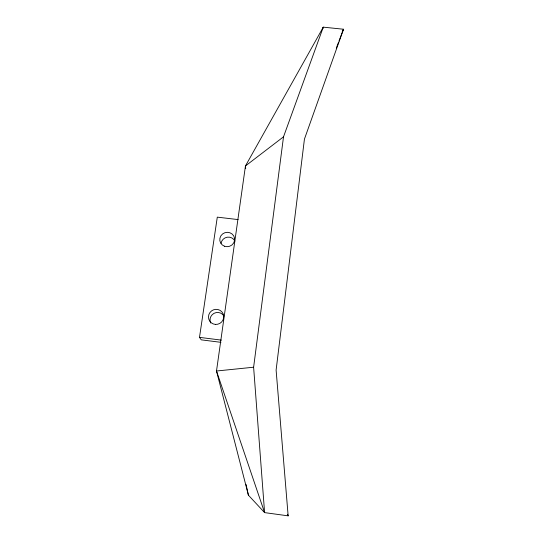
<?xml version="1.0" encoding="UTF-8"?>
<svg xmlns="http://www.w3.org/2000/svg" width="543" height="543" viewBox="0 0 543 543"><rect width="100%" height="100%" fill="white"/><g stroke="black" fill="none" stroke-linecap="round" stroke-linejoin="round"><path stroke-width="0.81" d="M253.615 367.217L216.501 371.012L264.597 512.612L253.615 367.217L283.514 136.816L323.275 27.15L343.502 29.227L304.433 139.13L276.109 370.082L288.15 515.85L264.597 512.612L248.409 495.189L216.501 371.012L245.45 165.961L323.275 27.15L322.752 28.745M220.933 342.328L201.27 339.85L199.498 337.366L217.295 217.146L238.146 219.589M336.293 48.13L338.398 42.619M338.995 41.044L343.502 29.227L342.239 31.426M283.514 136.816L245.45 165.961L245.707 168.425M199.498 337.366L221.313 340.108M287.573 514.262L288.15 515.85M246.027 484.431L248.409 495.189M221.096 243.264A7.29 7.018 -12.1 0 1 234.902 241.072M210.691 323.004A7.487 7.344 -29.8 0 1 214.044 313.331A7.487 7.344 -29.8 0 1 223.913 316.012M224.503 246.23A7.459 7.168 -12 0 0 234.583 238.316A7.459 7.168 -12 0 0 222.576 233.958A7.459 7.168 -12 0 0 224.503 246.23M215.401 324.409A7.663 7.514 -29.1 0 0 223.03 313.603A7.663 7.514 -29.1 0 0 209.869 312.632A7.663 7.514 -29.1 0 0 215.401 324.409"/></g></svg>
